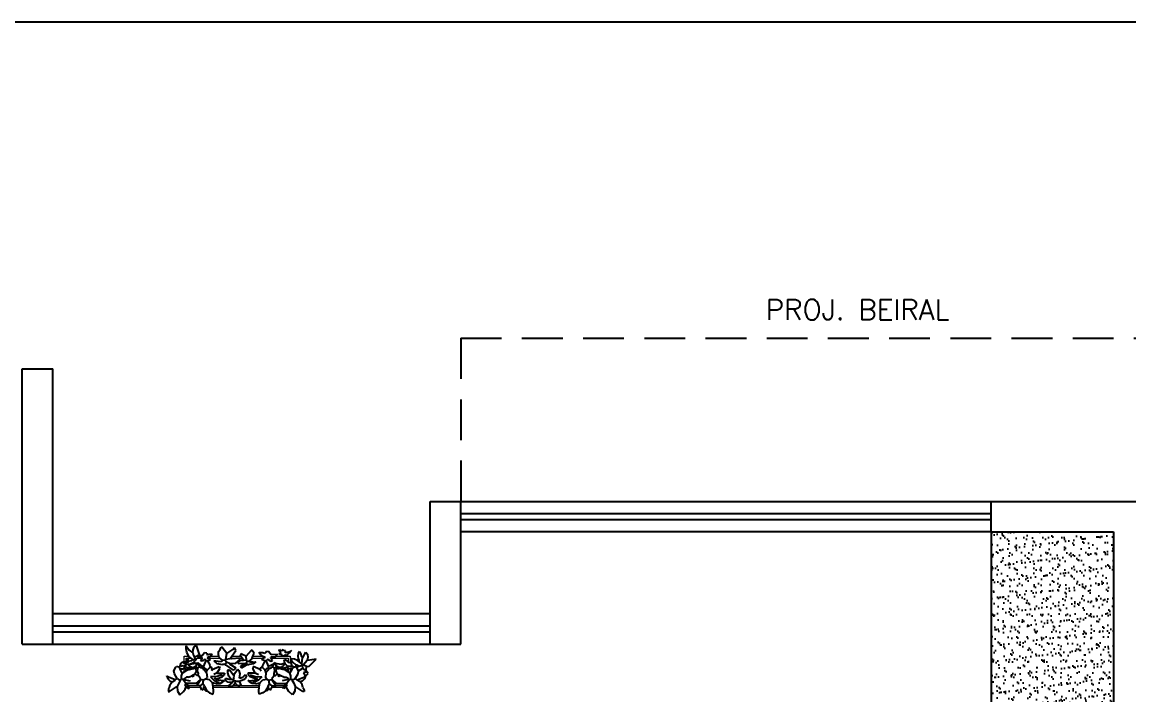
# Model space of a CAD drawing. Header units: inches. Extents: x 580771 to 672494, y 7715997 to 7829530.
# Drawn here: x 662530 to 663072, y 7725685 to 7726014 of the extents above; entities that cross this region are included whole.
import ezdxf

# ---------------------------------------------------------------- set-up
doc = ezdxf.new("R2010")
doc.units = ezdxf.units.IN
doc.header["$MEASUREMENT"] = 0
doc.linetypes.add('DASHED2', pattern=[0.375, 0.25, -0.125])
for name, color, linetype in [('1-ARQ-2', 2, 'Continuous'), ('1-ARQ-A', 1, 'Continuous'), ('Layer1', 1, 'Continuous'), ('NIVEL', 2, 'Continuous'), ('parede', 6, 'Continuous'), ('PAVTO1-ESCADA', 1, 'Continuous'), ('VEGETAZIONE', 94, 'Continuous')]:
    doc.layers.add(name, color=color, linetype=linetype)
doc.layers.add('PROIEZIONI', color=145, linetype='Continuous', lineweight=13)
doc.styles.add('ROMANS', font='romans', dxfattribs={"height": 0.2})

msp = doc.modelspace()

# ---------------------------------------------------------------- hatches: boundary and pattern name
at = {"layer": 'PAVTO1-ESCADA'}
h = msp.add_hatch(dxfattribs=at)
h.set_pattern_fill('AR-SAND', color=256, scale=3, style=0)
h.set_pattern_definition([(37.5, (8687.788, -40571.6606), (-0.1889800743, 5.780471307), [0, -4.56, 0, -5.1, 0, -4.875]), (7.5, (8687.788, -40571.6606), (5.309330116, 8.466438196), [0, -2.46, 0, -4.11, 0, -1.575]), (327.5, (8684.098, -40571.6606), (9.3424255853, 0.0169771606), [0, -1.5, 0, -5.4, 0, -7.05]), (317.5, (8684.098, -40571.6606), (9.018379814, 2.633026695), [0, -0.75, 0, -3.54, 0, -4.05])])
h.paths.add_polyline_path([(663064.982, 7725764.483), (663004.982, 7725764.483), (663004.982, 7725544.483), (663064.982, 7725544.483)])
edge = h.paths.add_edge_path(flags=0)
edge.add_line((663017.291, 7725622.702), (663017.291, 7725666.702))
edge.add_arc((663020.291, 7725666.702), 3, 90, 180, ccw=False)
edge.add_line((663020.291, 7725669.702), (663045.291, 7725669.702))
edge.add_arc((663045.291, 7725666.702), 3, 0, 90, ccw=False)
edge.add_line((663048.291, 7725666.702), (663048.291, 7725645.399))
edge.add_line((663048.291, 7725645.399), (663050.291, 7725645.399))
edge.add_line((663050.291, 7725645.399), (663050.291, 7725667.702))
edge.add_arc((663046.291, 7725667.702), 4, 0, 90)
edge.add_line((663046.291, 7725671.702), (663019.291, 7725671.702))
edge.add_arc((663019.291, 7725667.702), 4, 90, 180)
edge.add_line((663015.291, 7725667.702), (663015.291, 7725621.702))
edge.add_arc((663019.291, 7725621.702), 4, 180, 270)
edge.add_line((663019.291, 7725617.702), (663046.291, 7725617.702))
edge.add_arc((663046.291, 7725621.702), 4, 270, 360)
edge.add_line((663050.291, 7725621.702), (663050.291, 7725638.154))
edge.add_arc((663053.735, 7725638.899), 3.523, 180, 192.20542, ccw=False)
edge.add_arc((663053.735, 7725638.899), 3.523, 167.79458, 180, ccw=False)
edge.add_line((663050.291, 7725639.643), (663050.291, 7725643.399))
edge.add_line((663050.291, 7725643.399), (663048.291, 7725643.399))
edge.add_line((663048.291, 7725643.399), (663048.291, 7725622.702))
edge.add_arc((663045.291, 7725622.702), 3, 270, 360, ccw=False)
edge.add_line((663045.291, 7725619.702), (663020.291, 7725619.702))
edge.add_arc((663020.291, 7725622.702), 3, 180, 270, ccw=False)
edge = h.paths.add_edge_path(flags=16)
edge.add_arc((663050.702, 7725638.899), 1.057, 0, 24.39354, ccw=False)
edge.add_arc((663050.702, 7725638.914), 1.057, 334.85292, 359.17529, ccw=False)
edge.add_arc((663051.125, 7725638.707), 0.586, 286.67627, 335.60646, ccw=False)
edge.add_line((663051.294, 7725638.145), (663051.294, 7725615.753))
edge.add_line((663051.294, 7725615.753), (663013.156, 7725615.753))
edge.add_line((663013.156, 7725615.753), (663013.156, 7725674.74))
edge.add_line((663013.156, 7725674.74), (663051.294, 7725674.74))
edge.add_line((663051.294, 7725674.74), (663051.294, 7725639.652))
edge.add_arc((663051.133, 7725639.088), 0.586, 24.9224, 74.13533, ccw=False)
edge = h.paths.add_edge_path(flags=16)
edge.add_arc((663053.983, 7725638.899), 3.523, 0, 16.32495, ccw=False)
edge.add_arc((663053.983, 7725638.899), 3.523, 343.67505, 360, ccw=False)
edge.add_arc((663054.847, 7725638.646), 2.624, 325.20938, 343.67505, ccw=False)
edge.add_line((663057.002, 7725637.149), (663057.701, 7725637.149))
edge.add_arc((663057.701, 7725638.899), 1.75, 270, 384.61998)
edge.add_arc((663057.701, 7725638.899), 1.75, 24.61998, 90)
edge.add_line((663057.701, 7725640.649), (663057.002, 7725640.649))
edge.add_arc((663054.847, 7725639.151), 2.624, 16.32495, 34.79062, ccw=False)
edge = h.paths.add_edge_path(flags=0)
edge.add_arc((663032.791, 7725644.505), 3, 0, 360)
h.paths.add_polyline_path([(663063.075, 7725760.165), (663062.996, 7725761.783), (663052.196, 7725761.783), (663052.275, 7725760.165)], flags=16)

# ---------------------------------------------------------------- linework, layer by layer
at = {"layer": '1-ARQ-2'}
for p, q in [((662744.982, 7725773.483), (663004.982, 7725773.483)), ((663004.982, 7725770.483), (662744.982, 7725770.483)), ((663004.982, 7725764.483), (663004.982, 7725544.483)), ((662544.982, 7725718.483), (662729.982, 7725718.483)), ((662544.982, 7725715.483), (662729.982, 7725715.483))]:
    msp.add_line(p, q, dxfattribs=at)
at = {"layer": '1-ARQ-A'}
for p, q in [((662744.982, 7725779.483), (663004.982, 7725779.483)), ((663004.982, 7725764.483), (662744.982, 7725764.483)), ((662544.982, 7725724.483), (662729.982, 7725724.483)), ((662544.982, 7725709.483), (662729.982, 7725709.483))]:
    msp.add_line(p, q, dxfattribs=at)
at = {"layer": 'Layer1', "linetype": 'DASHED2', "ltscale": 80}
for q in [(664474.982, 7725859.483), (662744.982, 7725779.483), (662744.982, 7725779.483)]:
    msp.add_line((662744.982, 7725859.483), q, dxfattribs=at)
at = {"layer": 'parede'}
for p, q in [((664912.489, 7726014.483), (660804.377, 7726014.483)), ((662529.982, 7725709.483), (662529.982, 7725844.483)), ((662529.982, 7725844.483), (662544.982, 7725844.483)), ((662544.982, 7725709.483), (662544.982, 7725844.483)), ((662729.982, 7725709.483), (662729.982, 7725779.483)), ((662729.982, 7725779.483), (662744.982, 7725779.483)), ((662744.982, 7725709.483), (662744.982, 7725779.483)), ((663004.982, 7725779.483), (663079.982, 7725779.483)), ((663004.982, 7725764.483), (663004.982, 7725779.483)), ((663004.982, 7725764.483), (663064.982, 7725764.483)), ((663064.982, 7725764.483), (663064.982, 7725444.483)), ((662529.982, 7725709.483), (662544.982, 7725709.483)), ((662729.982, 7725709.483), (662744.982, 7725709.483))]:
    msp.add_line(p, q, dxfattribs=at)
at = {"layer": 'PROIEZIONI'}
for points in [[(662609.476, 7725700.767), (662609.476, 7725703.548), (662611.589, 7725703.548)], [(662610.397, 7725700.767), (662610.397, 7725702.627), (662612.69, 7725702.627)], [(662614.111, 7725703.548), (662615.771, 7725703.548)], [(662614.736, 7725702.627), (662618.315, 7725702.627)], [(662620.836, 7725702.627), (662626.99, 7725702.627)], [(662622.275, 7725703.548), (662626.39, 7725703.548)], [(662632.084, 7725702.627), (662637.846, 7725702.627)], [(662632.742, 7725703.548), (662637.25, 7725703.548)], [(662639.665, 7725703.548), (662639.769, 7725703.548)], [(662642.738, 7725702.627), (662648.264, 7725702.627)], [(662643.085, 7725703.548), (662647.959, 7725703.548)], [(662652.089, 7725702.627), (662660.431, 7725702.627), (662660.431, 7725700.673)], [(662654.476, 7725703.548), (662661.352, 7725703.548), (662661.352, 7725700.4)], [(662609.476, 7725695.884), (662609.476, 7725697.522)], [(662610.397, 7725696.517), (662610.397, 7725696.946)], [(662660.431, 7725697.561), (662660.431, 7725695.832)], [(662661.352, 7725697.281), (662661.352, 7725695.199)], [(662617.355, 7725689.075), (662611.298, 7725689.075)], [(662631.297, 7725689.075), (662623.626, 7725689.075)], [(662635.745, 7725689.075), (662633.396, 7725689.075)], [(662646.205, 7725689.075), (662636.902, 7725689.075)], [(662658.532, 7725689.075), (662652.476, 7725689.075)], [(662610.916, 7725688.154), (662610.239, 7725688.154)], [(662617.498, 7725688.154), (662612.035, 7725688.154)], [(662646.096, 7725688.154), (662623.735, 7725688.154)], [(662657.795, 7725688.154), (662652.332, 7725688.154)], [(662659.592, 7725688.154), (662658.914, 7725688.154)]]:
    msp.add_lwpolyline(points, dxfattribs=at)
at = {"layer": 'VEGETAZIONE'}
for p, q in [((662610.35, 7725707.116), (662610.454, 7725708.638)), ((662610.661, 7725705.485), (662610.35, 7725707.116)), ((662610.454, 7725708.638), (662611.803, 7725706.572)), ((662611.632, 7725703.458), (662610.661, 7725705.485)), ((662611.803, 7725706.572), (662613.672, 7725705.267)), ((662613.672, 7725705.267), (662613.775, 7725706.681)), ((662613.672, 7725705.267), (662613.904, 7725703.853)), ((662613.775, 7725706.681), (662614.294, 7725708.095)), ((662614.294, 7725708.095), (662615.33, 7725708.818)), ((662615.33, 7725708.818), (662616.903, 7725703.873)), ((662619.325, 7725705.214), (662618.191, 7725703.797)), ((662620.458, 7725705.072), (662619.325, 7725705.214)), ((662620.458, 7725705.072), (662620.458, 7725704.647)), ((662620.458, 7725704.647), (662620.883, 7725704.222)), ((662621.661, 7725704.478), (662622.493, 7725704.56)), ((662622.493, 7725704.56), (662623.15, 7725704.506)), ((662623.15, 7725704.506), (662623.291, 7725704.647)), ((662626.185, 7725704.199), (662626.27, 7725705.794)), ((662626.27, 7725705.794), (662627.131, 7725706.815)), ((662627.131, 7725706.815), (662627.499, 7725707.92)), ((662628.051, 7725707.736), (662627.499, 7725707.92)), ((662630.261, 7725704.789), (662628.051, 7725707.736)), ((662629.893, 7725702.027), (662630.261, 7725704.789)), ((662630.261, 7725704.789), (662633.208, 7725706.815)), ((662631.918, 7725702.395), (662634.681, 7725706.262)), ((662633.208, 7725706.815), (662634.128, 7725707.736)), ((662634.681, 7725706.262), (662634.128, 7725707.736)), ((662637.095, 7725703.789), (662637.52, 7725704.922)), ((662638.228, 7725704.214), (662637.52, 7725704.922)), ((662639.739, 7725703.514), (662642.356, 7725706.53)), ((662642.356, 7725706.53), (662642.781, 7725706.672)), ((662643.064, 7725705.822), (662642.781, 7725706.672)), ((662642.874, 7725703.061), (662643.726, 7725705.037)), ((662643.726, 7725705.037), (662643.064, 7725705.822)), ((662646.156, 7725705.143), (662645.987, 7725705.313)), ((662646.944, 7725705.208), (662646.156, 7725705.143)), ((662646.156, 7725705.143), (662646.57, 7725704.554)), ((662646.57, 7725704.554), (662647.35, 7725703.867)), ((662647.943, 7725705.11), (662646.944, 7725705.208)), ((662648.876, 7725704.803), (662647.943, 7725705.11)), ((662649.386, 7725705.313), (662648.876, 7725704.803)), ((662649.386, 7725705.823), (662650.746, 7725705.993)), ((662649.386, 7725705.823), (662649.386, 7725705.313)), ((662650.746, 7725705.993), (662652.106, 7725704.293)), ((662655.747, 7725704.931), (662656.03, 7725704.789)), ((662655.889, 7725706.347), (662656.172, 7725706.772)), ((662656.88, 7725705.214), (662655.889, 7725706.347)), ((662656.03, 7725704.789), (662656.88, 7725705.214)), ((662656.314, 7725704.364), (662656.03, 7725704.789)), ((662656.531, 7725706.31), (662656.172, 7725706.772)), ((662657.111, 7725706.208), (662656.531, 7725706.31)), ((662657.595, 7725706.36), (662657.111, 7725706.208)), ((662657.872, 7725706.772), (662657.595, 7725706.36)), ((662658.155, 7725706.347), (662657.872, 7725706.772)), ((662659.147, 7725706.206), (662658.155, 7725706.347)), ((662659.005, 7725705.214), (662659.147, 7725706.064)), ((662659.677, 7725705.295), (662659.005, 7725705.214)), ((662659.147, 7725706.064), (662659.147, 7725706.206)), ((662660.717, 7725705.448), (662659.677, 7725705.295)), ((662660.139, 7725704.364), (662660.564, 7725704.789)), ((662660.564, 7725704.789), (662661.555, 7725705.639)), ((662661.555, 7725705.781), (662660.717, 7725705.448)), ((662661.555, 7725705.781), (662662.122, 7725706.489)), ((662661.555, 7725705.639), (662661.555, 7725705.781)), ((662665.364, 7725704.89), (662665.122, 7725703.47)), ((662665.947, 7725705.781), (662665.364, 7725704.89)), ((662665.947, 7725705.781), (662666.655, 7725704.931)), ((662666.695, 7725704.332), (662666.655, 7725704.931)), ((662667.505, 7725702.947), (662669.124, 7725705.448)), ((662669.124, 7725705.448), (662669.792, 7725704.459)), ((662607.425, 7725698.698), (662607.992, 7725700.256)), ((662608.912, 7725700.529), (662607.992, 7725700.256)), ((662608.63, 7725700.767), (662611.491, 7725700.767)), ((662609.727, 7725699.83), (662608.634, 7725700.767)), ((662609.691, 7725698.698), (662610.966, 7725699.831)), ((662610.806, 7725699.688), (662609.727, 7725699.83)), ((662611.413, 7725702.627), (662610.397, 7725701.495)), ((662612.241, 7725698.556), (662610.966, 7725699.831)), ((662612.218, 7725699.504), (662611.155, 7725699.643)), ((662611.21, 7725700.767), (662611.582, 7725702.627)), ((662611.491, 7725700.767), (662612.057, 7725701.333)), ((662613.616, 7725701.9), (662611.632, 7725703.458)), ((662612.057, 7725701.333), (662613.191, 7725701.475)), ((662614.369, 7725700.405), (662612.218, 7725699.504)), ((662612.95, 7725699.689), (662612.709, 7725699.709)), ((662615.783, 7725700.114), (662612.95, 7725699.689)), ((662613.191, 7725701.475), (662613.616, 7725701.9)), ((662613.616, 7725701.9), (662614.324, 7725701.9)), ((662613.904, 7725703.853), (662614.867, 7725702.435)), ((662614.891, 7725702.466), (662614.324, 7725701.9)), ((662614.607, 7725701.475), (662614.324, 7725701.9)), ((662614.369, 7725700.405), (662614.607, 7725701.475)), ((662615.517, 7725702.081), (662614.581, 7725701.427)), ((662615.611, 7725702.106), (662614.891, 7725702.466)), ((662615.216, 7725698.698), (662615.783, 7725700.114)), ((662615.641, 7725703.656), (662615.783, 7725703.939)), ((662616.491, 7725702.947), (662615.641, 7725703.656)), ((662618.191, 7725703.797), (662615.783, 7725703.939)), ((662615.783, 7725700.114), (662616.066, 7725700.256)), ((662616.916, 7725698.414), (662616.066, 7725700.256)), ((662616.066, 7725700.256), (662617.211, 7725699.299)), ((662618.191, 7725702.947), (662616.491, 7725702.947)), ((662617.211, 7725699.299), (662618.252, 7725698.835)), ((662617.625, 7725701.248), (662618.333, 7725702.664)), ((662618.304, 7725701.18), (662617.625, 7725701.248)), ((662618.333, 7725702.664), (662618.191, 7725702.947)), ((662618.954, 7725701.452), (662618.304, 7725701.18)), ((662619.466, 7725702.097), (662618.954, 7725701.452)), ((662619.041, 7725698.698), (662620.175, 7725701.389)), ((662620.175, 7725701.389), (662619.466, 7725702.097)), ((662620.883, 7725701.248), (662620.175, 7725701.389)), ((662621.308, 7725703.089), (662620.741, 7725702.664)), ((662620.741, 7725702.664), (662621.4, 7725702.406)), ((662620.883, 7725704.222), (662621.661, 7725704.478)), ((662620.883, 7725701.248), (662622.158, 7725701.814)), ((662620.883, 7725701.248), (662621.426, 7725700.362)), ((662621.582, 7725703.142), (662621.308, 7725703.089)), ((662621.4, 7725702.406), (662621.895, 7725702.134)), ((662621.426, 7725700.362), (662622.051, 7725698.944)), ((662622.155, 7725703.442), (662621.582, 7725703.142)), ((662621.895, 7725702.134), (662622.158, 7725701.814)), ((662622.805, 7725704.015), (662622.155, 7725703.442)), ((662623.15, 7725704.506), (662622.805, 7725704.015)), ((662623.986, 7725701.276), (662625.34, 7725699.947)), ((662626.026, 7725700.922), (662623.986, 7725701.276)), ((662625.34, 7725699.947), (662628.236, 7725699.449)), ((662626.026, 7725700.922), (662627.867, 7725701.106)), ((662626.578, 7725702.948), (662626.185, 7725704.199)), ((662628.236, 7725701.659), (662626.578, 7725702.948)), ((662627.867, 7725701.106), (662628.236, 7725701.659)), ((662629.525, 7725701.474), (662628.236, 7725701.659)), ((662629.525, 7725699.449), (662628.236, 7725699.449)), ((662629.525, 7725701.474), (662629.893, 7725702.027)), ((662630.077, 7725700.554), (662629.525, 7725701.474)), ((662629.525, 7725699.633), (662630.077, 7725700.554)), ((662629.525, 7725699.449), (662629.525, 7725699.633)), ((662629.709, 7725699.264), (662629.525, 7725699.449)), ((662629.525, 7725699.264), (662629.525, 7725699.449)), ((662629.525, 7725699.264), (662629.709, 7725699.264)), ((662629.709, 7725699.264), (662629.893, 7725699.264)), ((662629.893, 7725702.027), (662631.918, 7725702.395)), ((662633.576, 7725696.686), (662629.893, 7725699.264)), ((662631.551, 7725700.001), (662630.077, 7725700.554)), ((662631.551, 7725700.001), (662634.681, 7725700.185)), ((662631.918, 7725699.449), (662631.551, 7725700.001)), ((662632.839, 7725702.211), (662631.918, 7725702.395)), ((662634.865, 7725697.607), (662631.918, 7725699.449)), ((662636.523, 7725702.579), (662632.839, 7725702.211)), ((662634.681, 7725700.185), (662636.891, 7725701.843)), ((662636.026, 7725700.993), (662635.792, 7725700.317)), ((662635.792, 7725700.317), (662636.339, 7725699.973)), ((662637.756, 7725701.531), (662636.026, 7725700.993)), ((662638.747, 7725699.831), (662636.339, 7725699.973)), ((662636.891, 7725701.843), (662636.523, 7725702.579)), ((662638.464, 7725701.672), (662637.095, 7725703.789)), ((662637.109, 7725698.666), (662638.464, 7725699.406)), ((662637.528, 7725697.827), (662640.022, 7725699.264)), ((662637.756, 7725701.531), (662638.464, 7725701.672)), ((662639.739, 7725703.514), (662638.228, 7725704.214)), ((662640.022, 7725701.389), (662638.464, 7725701.672)), ((662638.464, 7725699.406), (662638.747, 7725699.831)), ((662638.747, 7725699.831), (662639.881, 7725700.256)), ((662640.022, 7725701.389), (662639.739, 7725703.514)), ((662639.881, 7725700.256), (662640.306, 7725700.964)), ((662640.306, 7725699.548), (662639.881, 7725700.256)), ((662640.306, 7725700.964), (662640.022, 7725701.389)), ((662640.164, 7725699.264), (662640.022, 7725699.264)), ((662640.164, 7725699.264), (662640.306, 7725699.406)), ((662640.306, 7725699.264), (662640.164, 7725699.264)), ((662640.306, 7725700.964), (662641.297, 7725701.106)), ((662640.306, 7725699.406), (662640.306, 7725699.548)), ((662640.306, 7725699.406), (662641.297, 7725699.406)), ((662640.306, 7725699.264), (662640.306, 7725699.406)), ((662641.297, 7725701.106), (662642.572, 7725702.097)), ((662641.581, 7725700.681), (662641.297, 7725701.106)), ((662643.525, 7725699.789), (662641.297, 7725699.406)), ((662642.997, 7725700.539), (662641.581, 7725700.681)), ((662642.572, 7725702.097), (662642.874, 7725703.061)), ((662642.997, 7725700.539), (662644.566, 7725700.812)), ((662644.566, 7725700.812), (662643.525, 7725699.789)), ((662647.662, 7725702.297), (662647.346, 7725701.913)), ((662648.876, 7725701.233), (662647.346, 7725701.913)), ((662647.35, 7725703.867), (662648.037, 7725703.507)), ((662648.256, 7725702.624), (662647.662, 7725702.297)), ((662648.404, 7725700.362), (662647.779, 7725698.944)), ((662648.037, 7725703.507), (662648.366, 7725703.443)), ((662649.047, 7725702.933), (662648.256, 7725702.624)), ((662648.366, 7725703.443), (662649.047, 7725702.933)), ((662648.947, 7725701.248), (662648.404, 7725700.362)), ((662648.947, 7725701.248), (662649.656, 7725701.389)), ((662650.789, 7725698.698), (662649.656, 7725701.389)), ((662649.726, 7725701.403), (662650.577, 7725702.253)), ((662650.577, 7725702.253), (662651.191, 7725701.479)), ((662651.191, 7725701.479), (662651.972, 7725701.152)), ((662652.619, 7725699.299), (662651.579, 7725698.835)), ((662651.936, 7725702.933), (662652.106, 7725703.273)), ((662652.786, 7725701.233), (662651.936, 7725702.933)), ((662651.972, 7725701.152), (662652.786, 7725701.233)), ((662652.106, 7725704.293), (662654.996, 7725704.463)), ((662652.106, 7725703.273), (662654.146, 7725703.273)), ((662653.764, 7725700.256), (662652.619, 7725699.299)), ((662652.914, 7725698.414), (662653.764, 7725700.256)), ((662654.047, 7725700.114), (662653.764, 7725700.256)), ((662654.047, 7725700.114), (662656.88, 7725699.689)), ((662654.614, 7725698.698), (662654.047, 7725700.114)), ((662654.146, 7725703.273), (662655.166, 7725704.123)), ((662655.166, 7725704.123), (662654.996, 7725704.463)), ((662657.447, 7725704.222), (662656.314, 7725704.364)), ((662656.88, 7725699.689), (662657.523, 7725699.743)), ((662657.447, 7725703.514), (662657.447, 7725704.222)), ((662658.155, 7725703.514), (662657.447, 7725703.514)), ((662657.523, 7725699.743), (662658.733, 7725700.225)), ((662657.589, 7725698.556), (662658.864, 7725699.831)), ((662658.467, 7725703.8), (662658.155, 7725703.514)), ((662658.439, 7725701.672), (662658.722, 7725701.956)), ((662658.722, 7725700.256), (662658.439, 7725701.672)), ((662659.023, 7725703.977), (662658.467, 7725703.8)), ((662658.722, 7725701.956), (662659.147, 7725701.814)), ((662658.864, 7725699.831), (662658.722, 7725700.256)), ((662660.139, 7725698.698), (662658.864, 7725699.831)), ((662659.714, 7725703.797), (662659.023, 7725703.977)), ((662659.147, 7725701.814), (662659.822, 7725701.062)), ((662659.997, 7725704.081), (662659.714, 7725703.797)), ((662659.822, 7725701.062), (662660.403, 7725700.681)), ((662659.997, 7725704.081), (662660.139, 7725704.222)), ((662660.139, 7725704.222), (662660.139, 7725704.364)), ((662660.403, 7725700.681), (662661.839, 7725700.256)), ((662661.98, 7725702.239), (662661.839, 7725702.522)), ((662661.839, 7725701.814), (662661.98, 7725702.239)), ((662662.122, 7725701.248), (662661.839, 7725701.814)), ((662661.839, 7725700.256), (662662.405, 7725700.539)), ((662662.405, 7725698.698), (662661.839, 7725700.256)), ((662663.525, 7725702.025), (662661.98, 7725702.239)), ((662662.122, 7725702.239), (662661.98, 7725702.239)), ((662662.405, 7725700.539), (662662.122, 7725701.248)), ((662662.689, 7725700.539), (662662.405, 7725700.539)), ((662664.389, 7725699.123), (662662.689, 7725700.539)), ((662665.001, 7725701.442), (662663.525, 7725702.025)), ((662664.105, 7725698.556), (662664.389, 7725699.123)), ((662664.672, 7725699.123), (662664.389, 7725699.123)), ((662665.664, 7725698.698), (662664.672, 7725699.123)), ((662665.664, 7725700.964), (662665.001, 7725701.442)), ((662665.122, 7725703.47), (662665.291, 7725702.355)), ((662665.291, 7725702.355), (662665.664, 7725701.672)), ((662665.664, 7725701.672), (662665.664, 7725701.106)), ((662665.664, 7725700.964), (662665.664, 7725701.106)), ((662667.08, 7725699.831), (662665.664, 7725700.964)), ((662665.664, 7725698.698), (662667.364, 7725699.123)), ((662666.937, 7725703.419), (662666.695, 7725704.332)), ((662667.364, 7725702.664), (662666.937, 7725703.419)), ((662667.08, 7725699.831), (662667.364, 7725702.664)), ((662667.505, 7725699.264), (662667.08, 7725699.831)), ((662667.364, 7725702.664), (662667.505, 7725702.947)), ((662667.364, 7725699.123), (662667.505, 7725699.264)), ((662667.647, 7725697.848), (662667.364, 7725699.123)), ((662667.789, 7725699.264), (662667.505, 7725699.264)), ((662667.789, 7725699.264), (662669.772, 7725701.531)), ((662669.347, 7725698.556), (662667.789, 7725699.264)), ((662670.083, 7725702.887), (662669.772, 7725701.531)), ((662669.914, 7725701.389), (662669.772, 7725701.531)), ((662669.792, 7725704.459), (662670.083, 7725702.887)), ((662674.042, 7725702.118), (662669.914, 7725701.389)), ((662670.622, 7725698.698), (662674.042, 7725702.118)), ((662600.909, 7725693.881), (662601.39, 7725692.361)), ((662600.909, 7725693.739), (662600.909, 7725693.881)), ((662604.309, 7725696.431), (662605.3, 7725698.131)), ((662604.592, 7725694.873), (662604.309, 7725696.431)), ((662606.008, 7725692.606), (662604.592, 7725694.873)), ((662605.3, 7725698.131), (662605.725, 7725698.556)), ((662606.717, 7725698.131), (662605.725, 7725698.556)), ((662606.717, 7725698.131), (662607.425, 7725698.698)), ((662607.425, 7725697.281), (662606.717, 7725698.131)), ((662607.85, 7725698.414), (662607.425, 7725698.698)), ((662607.708, 7725696.573), (662607.425, 7725697.281)), ((662607.425, 7725697.281), (662608.7, 7725697.281)), ((662607.992, 7725696.148), (662607.708, 7725696.573)), ((662608.983, 7725698.839), (662607.85, 7725698.414)), ((662608.417, 7725695.156), (662607.992, 7725696.148)), ((662608.133, 7725693.881), (662608.417, 7725694.873)), ((662608.133, 7725692.464), (662608.133, 7725693.881)), ((662608.417, 7725695.156), (662610.683, 7725696.714)), ((662608.417, 7725694.873), (662608.417, 7725695.156)), ((662608.7, 7725697.281), (662609.408, 7725697.564)), ((662609.691, 7725698.556), (662608.983, 7725698.839)), ((662609.408, 7725697.564), (662609.55, 7725698.273)), ((662610.541, 7725696.856), (662609.408, 7725697.564)), ((662609.55, 7725698.273), (662609.691, 7725698.556)), ((662609.691, 7725698.556), (662609.691, 7725698.698)), ((662610.825, 7725697.848), (662609.691, 7725698.556)), ((662610.541, 7725696.856), (662610.683, 7725697.564)), ((662610.683, 7725696.714), (662610.541, 7725696.856)), ((662610.683, 7725697.564), (662610.825, 7725697.848)), ((662610.683, 7725696.714), (662611.533, 7725696.998)), ((662610.966, 7725697.989), (662610.825, 7725697.848)), ((662611.816, 7725697.423), (662610.966, 7725697.989)), ((662611.533, 7725696.998), (662611.816, 7725697.423)), ((662611.533, 7725696.998), (662612.1, 7725696.998)), ((662611.533, 7725693.314), (662613.091, 7725693.881)), ((662611.816, 7725697.564), (662612.241, 7725698.556)), ((662611.816, 7725697.423), (662611.816, 7725697.564)), ((662612.1, 7725696.998), (662611.816, 7725697.423)), ((662612.1, 7725696.998), (662612.666, 7725697.139)), ((662613.233, 7725697.989), (662612.241, 7725698.556)), ((662612.666, 7725697.139), (662613.233, 7725697.989)), ((662612.666, 7725697.139), (662614.083, 7725697.564)), ((662613.091, 7725693.881), (662613.941, 7725694.448)), ((662613.091, 7725693.881), (662613.8, 7725693.598)), ((662613.233, 7725697.989), (662613.941, 7725697.989)), ((662613.8, 7725693.598), (662614.366, 7725693.881)), ((662613.941, 7725697.989), (662614.791, 7725698.556)), ((662614.083, 7725697.564), (662613.941, 7725697.989)), ((662613.941, 7725694.448), (662614.225, 7725694.448)), ((662614.933, 7725697.423), (662614.083, 7725697.564)), ((662614.225, 7725694.448), (662614.791, 7725694.873)), ((662614.366, 7725693.881), (662614.225, 7725694.448)), ((662614.791, 7725698.556), (662615.216, 7725698.698)), ((662614.791, 7725694.873), (662615.075, 7725695.581)), ((662615.641, 7725694.023), (662614.791, 7725694.873)), ((662614.933, 7725697.423), (662615.5, 7725698.273)), ((662615.358, 7725696.998), (662614.933, 7725697.423)), ((662615.075, 7725695.581), (662615.5, 7725696.148)), ((662615.5, 7725698.273), (662615.216, 7725698.698)), ((662615.5, 7725696.148), (662615.358, 7725696.998)), ((662616.066, 7725697.706), (662615.5, 7725698.273)), ((662615.5, 7725696.148), (662615.925, 7725696.148)), ((662616.35, 7725694.023), (662615.641, 7725694.023)), ((662615.925, 7725696.148), (662616.066, 7725697.706)), ((662616.352, 7725695.087), (662615.925, 7725696.148)), ((662616.066, 7725697.706), (662616.916, 7725698.273)), ((662616.35, 7725694.023), (662616.352, 7725695.087)), ((662617.058, 7725693.173), (662616.35, 7725694.023)), ((662617.766, 7725697.848), (662616.916, 7725698.414)), ((662616.916, 7725698.273), (662616.916, 7725698.414)), ((662618.758, 7725697.564), (662617.766, 7725697.848)), ((662618.252, 7725698.835), (662619.041, 7725698.698)), ((662618.758, 7725697.564), (662619.041, 7725697.706)), ((662619.041, 7725696.856), (662618.758, 7725697.564)), ((662619.041, 7725697.706), (662619.041, 7725698.698)), ((662619.608, 7725697.706), (662619.041, 7725697.706)), ((662619.325, 7725696.714), (662619.041, 7725696.856)), ((662619.041, 7725696.714), (662619.041, 7725696.856)), ((662619.891, 7725696.006), (662619.325, 7725696.714)), ((662620.033, 7725697.423), (662619.608, 7725697.706)), ((662619.891, 7725695.864), (662619.891, 7725696.006)), ((662620.316, 7725695.439), (662619.891, 7725695.864)), ((662620.741, 7725696.714), (662620.033, 7725697.423)), ((662620.316, 7725695.864), (662620.741, 7725696.714)), ((662620.316, 7725695.439), (662620.316, 7725695.864)), ((662620.316, 7725695.439), (662620.6, 7725693.173)), ((662620.741, 7725696.714), (662622.158, 7725698.131)), ((662622.051, 7725698.944), (662622.158, 7725698.131)), ((662622.725, 7725698.131), (662622.158, 7725698.131)), ((662623.15, 7725696.998), (662622.725, 7725698.131)), ((662623.15, 7725696.998), (662622.725, 7725696.431)), ((662623.15, 7725696.998), (662626.55, 7725698.414)), ((662625.558, 7725695.439), (662624, 7725694.589)), ((662625.558, 7725695.439), (662626.833, 7725697.564)), ((662625.558, 7725695.439), (662625.7, 7725695.298)), ((662627.99, 7725694.326), (662625.569, 7725693.602)), ((662625.7, 7725695.298), (662627.966, 7725695.298)), ((662626.55, 7725698.414), (662626.833, 7725697.564)), ((662627.966, 7725695.298), (662629.241, 7725695.156)), ((662628.108, 7725693.456), (662628.958, 7725694.164)), ((662629.241, 7725695.156), (662628.958, 7725694.164)), ((662630.863, 7725695.416), (662630.88, 7725696.65)), ((662631.254, 7725693.781), (662630.863, 7725695.416)), ((662630.88, 7725696.65), (662631.164, 7725696.934)), ((662631.73, 7725696.509), (662631.164, 7725696.934)), ((662632.438, 7725692.117), (662631.254, 7725693.781)), ((662631.655, 7725696.234), (662631.471, 7725696.418)), ((662633.855, 7725693.675), (662631.73, 7725696.509)), ((662633.576, 7725696.686), (662634.865, 7725697.607)), ((662633.714, 7725693.392), (662633.855, 7725693.675)), ((662633.855, 7725693.675), (662634.116, 7725695.007)), ((662634.116, 7725695.007), (662635.697, 7725697.217)), ((662635.697, 7725697.217), (662636.263, 7725696.509)), ((662636.263, 7725696.509), (662636.718, 7725694.871)), ((662636.718, 7725694.871), (662636.405, 7725692.967)), ((662637.528, 7725697.827), (662637.109, 7725698.666)), ((662638.214, 7725693.304), (662639.522, 7725694.525)), ((662639.947, 7725693.959), (662639.385, 7725692.622)), ((662639.522, 7725694.525), (662639.947, 7725693.959)), ((662641.864, 7725695.298), (662640.589, 7725695.156)), ((662640.589, 7725695.156), (662640.872, 7725694.164)), ((662641.722, 7725693.456), (662640.872, 7725694.164)), ((662641.84, 7725694.326), (662644.261, 7725693.602)), ((662644.131, 7725695.298), (662641.864, 7725695.298)), ((662643.281, 7725698.414), (662642.997, 7725697.564)), ((662644.272, 7725695.439), (662642.997, 7725697.564)), ((662646.681, 7725696.998), (662643.281, 7725698.414)), ((662644.272, 7725695.439), (662644.131, 7725695.298)), ((662644.272, 7725695.439), (662645.831, 7725694.589)), ((662646.681, 7725696.998), (662647.106, 7725698.131)), ((662646.681, 7725696.998), (662647.106, 7725696.431)), ((662647.106, 7725698.131), (662647.672, 7725698.131)), ((662647.779, 7725698.944), (662647.672, 7725698.131)), ((662649.089, 7725696.714), (662647.672, 7725698.131)), ((662649.089, 7725696.714), (662649.797, 7725697.423)), ((662649.514, 7725695.864), (662649.089, 7725696.714)), ((662649.514, 7725695.439), (662649.231, 7725693.173)), ((662649.514, 7725695.439), (662649.939, 7725695.864)), ((662649.514, 7725695.439), (662649.514, 7725695.864)), ((662649.797, 7725697.423), (662650.222, 7725697.706)), ((662649.939, 7725696.006), (662650.506, 7725696.714)), ((662649.939, 7725695.864), (662649.939, 7725696.006)), ((662650.222, 7725697.706), (662650.789, 7725697.706)), ((662650.506, 7725696.714), (662650.789, 7725696.856)), ((662651.579, 7725698.835), (662650.789, 7725698.698)), ((662650.789, 7725697.706), (662650.789, 7725698.698)), ((662651.072, 7725697.564), (662650.789, 7725697.706)), ((662650.789, 7725696.856), (662651.072, 7725697.564)), ((662650.789, 7725696.714), (662650.789, 7725696.856)), ((662651.072, 7725697.564), (662652.064, 7725697.848)), ((662652.064, 7725697.848), (662652.914, 7725698.414)), ((662652.772, 7725693.173), (662653.48, 7725694.023)), ((662652.914, 7725698.273), (662652.914, 7725698.414)), ((662653.764, 7725697.706), (662652.914, 7725698.273)), ((662653.478, 7725695.087), (662653.905, 7725696.148)), ((662653.48, 7725694.023), (662653.478, 7725695.087)), ((662653.48, 7725694.023), (662654.189, 7725694.023)), ((662653.764, 7725697.706), (662654.33, 7725698.273)), ((662653.905, 7725696.148), (662653.764, 7725697.706)), ((662654.33, 7725696.148), (662653.905, 7725696.148)), ((662654.189, 7725694.023), (662655.039, 7725694.873)), ((662654.33, 7725698.273), (662654.614, 7725698.698)), ((662654.897, 7725697.423), (662654.33, 7725698.273)), ((662654.33, 7725696.148), (662654.472, 7725696.998)), ((662654.755, 7725695.581), (662654.33, 7725696.148)), ((662654.472, 7725696.998), (662654.897, 7725697.423)), ((662655.039, 7725698.556), (662654.614, 7725698.698)), ((662655.039, 7725694.873), (662654.755, 7725695.581)), ((662654.897, 7725697.423), (662655.747, 7725697.564)), ((662655.889, 7725697.989), (662655.039, 7725698.556)), ((662655.605, 7725694.448), (662655.039, 7725694.873)), ((662655.464, 7725693.881), (662655.605, 7725694.448)), ((662656.03, 7725693.598), (662655.464, 7725693.881)), ((662655.889, 7725694.448), (662655.605, 7725694.448)), ((662655.747, 7725697.564), (662655.889, 7725697.989)), ((662657.164, 7725697.139), (662655.747, 7725697.564)), ((662656.597, 7725697.989), (662655.889, 7725697.989)), ((662656.739, 7725693.881), (662655.889, 7725694.448)), ((662656.739, 7725693.881), (662656.03, 7725693.598)), ((662656.597, 7725697.989), (662657.589, 7725698.556)), ((662657.164, 7725697.139), (662656.597, 7725697.989)), ((662658.297, 7725693.314), (662656.739, 7725693.881)), ((662657.73, 7725696.998), (662657.164, 7725697.139)), ((662658.014, 7725697.564), (662657.589, 7725698.556)), ((662657.73, 7725696.998), (662658.014, 7725697.423)), ((662658.297, 7725696.998), (662657.73, 7725696.998)), ((662658.014, 7725697.423), (662658.864, 7725697.989)), ((662658.014, 7725697.423), (662658.014, 7725697.564)), ((662658.297, 7725696.998), (662658.014, 7725697.423)), ((662659.147, 7725696.714), (662658.297, 7725696.998)), ((662658.864, 7725697.989), (662659.005, 7725697.848)), ((662659.005, 7725697.848), (662660.139, 7725698.556)), ((662659.147, 7725697.564), (662659.005, 7725697.848)), ((662659.289, 7725696.856), (662659.147, 7725697.564)), ((662659.147, 7725696.714), (662659.289, 7725696.856)), ((662661.414, 7725695.156), (662659.147, 7725696.714)), ((662659.289, 7725696.856), (662660.422, 7725697.564)), ((662660.139, 7725698.556), (662660.847, 7725698.839)), ((662660.139, 7725698.556), (662660.139, 7725698.698)), ((662660.28, 7725698.273), (662660.139, 7725698.556)), ((662660.422, 7725697.564), (662660.28, 7725698.273)), ((662661.13, 7725697.281), (662660.422, 7725697.564)), ((662660.847, 7725698.839), (662661.98, 7725698.414)), ((662662.405, 7725697.281), (662661.13, 7725697.281)), ((662661.414, 7725695.156), (662661.839, 7725696.148)), ((662661.414, 7725694.873), (662661.414, 7725695.156)), ((662661.697, 7725693.881), (662661.414, 7725694.873)), ((662661.697, 7725692.464), (662661.697, 7725693.881)), ((662661.839, 7725696.148), (662662.122, 7725696.573)), ((662661.98, 7725698.414), (662662.405, 7725698.698)), ((662662.122, 7725696.573), (662662.405, 7725697.281)), ((662663.114, 7725698.131), (662662.405, 7725698.698)), ((662662.405, 7725697.281), (662663.114, 7725698.131)), ((662663.114, 7725698.131), (662664.105, 7725698.556)), ((662663.822, 7725692.606), (662665.239, 7725694.873)), ((662664.53, 7725698.131), (662664.105, 7725698.556)), ((662664.53, 7725698.131), (662665.664, 7725698.698)), ((662665.522, 7725696.431), (662664.53, 7725698.131)), ((662665.239, 7725694.873), (662665.522, 7725696.431)), ((662665.522, 7725696.431), (662667.08, 7725697.281)), ((662667.08, 7725697.281), (662667.647, 7725697.848)), ((662667.647, 7725697.848), (662668.115, 7725697.2)), ((662668.072, 7725695.439), (662668.355, 7725695.864)), ((662668.922, 7725693.881), (662668.072, 7725695.439)), ((662668.115, 7725697.2), (662668.7, 7725696.791)), ((662668.355, 7725695.864), (662669.489, 7725695.864)), ((662668.922, 7725693.881), (662668.44, 7725692.361)), ((662668.7, 7725696.791), (662669.205, 7725696.714)), ((662668.922, 7725693.739), (662670.197, 7725695.014)), ((662668.922, 7725693.739), (662668.922, 7725693.881)), ((662669.205, 7725696.714), (662669.347, 7725698.556)), ((662669.489, 7725695.864), (662669.205, 7725696.714)), ((662669.347, 7725698.556), (662670.622, 7725698.698)), ((662670.197, 7725695.014), (662669.489, 7725695.864)), ((662601.759, 7725693.314), (662601.05, 7725693.598)), ((662601.39, 7725692.361), (662602.626, 7725691.27)), ((662605.017, 7725691.898), (662601.759, 7725693.314)), ((662602.184, 7725688.214), (662602.609, 7725689.631)), ((662602.184, 7725686.231), (662605.725, 7725688.498)), ((662602.609, 7725689.631), (662603.6, 7725690.906)), ((662602.626, 7725691.27), (662603.6, 7725690.906)), ((662603.6, 7725690.906), (662605.017, 7725691.756)), ((662605.017, 7725691.898), (662606.008, 7725692.606)), ((662605.017, 7725691.756), (662605.017, 7725691.898)), ((662605.725, 7725688.498), (662606.008, 7725688.639)), ((662606.008, 7725692.606), (662606.594, 7725692.088)), ((662606.724, 7725690.316), (662606.008, 7725688.639)), ((662606.008, 7725688.639), (662606.204, 7725686.364)), ((662606.594, 7725692.088), (662607.567, 7725691.898)), ((662607.567, 7725691.898), (662606.724, 7725690.316)), ((662607.567, 7725691.898), (662608.133, 7725692.464)), ((662608.417, 7725692.181), (662608.133, 7725692.464)), ((662609.125, 7725692.181), (662608.417, 7725692.181)), ((662609.522, 7725692.633), (662609.125, 7725692.181)), ((662609.266, 7725692.039), (662609.125, 7725692.181)), ((662609.125, 7725691.756), (662609.266, 7725692.039)), ((662610.258, 7725690.198), (662609.125, 7725691.756)), ((662609.266, 7725692.039), (662612.383, 7725691.473)), ((662610.497, 7725693.179), (662609.522, 7725692.633)), ((662609.847, 7725687.318), (662610.4, 7725688.498)), ((662609.975, 7725689.631), (662610.258, 7725690.198)), ((662610.4, 7725688.498), (662609.975, 7725689.631)), ((662610.258, 7725690.198), (662610.4, 7725690.198)), ((662612.1, 7725688.073), (662610.4, 7725690.198)), ((662610.4, 7725690.198), (662610.541, 7725690.198)), ((662610.4, 7725688.498), (662611.675, 7725687.648)), ((662611.533, 7725693.314), (662610.497, 7725693.179)), ((662615.131, 7725690.198), (662610.541, 7725690.198)), ((662617.341, 7725692.039), (662615.131, 7725690.198)), ((662615.641, 7725689.206), (662617.582, 7725692.116)), ((662617.341, 7725689.064), (662615.641, 7725689.206)), ((662617.2, 7725693.031), (662617.058, 7725693.173)), ((662617.341, 7725692.181), (662617.2, 7725693.031)), ((662617.341, 7725692.181), (662617.341, 7725692.039)), ((662617.341, 7725689.064), (662618.616, 7725690.056)), ((662617.341, 7725688.498), (662617.341, 7725689.064)), ((662618.05, 7725686.939), (662617.341, 7725688.498)), ((662618.9, 7725691.756), (662617.582, 7725692.116)), ((662618.616, 7725690.056), (662618.9, 7725691.756)), ((662619.325, 7725688.781), (662618.616, 7725690.056)), ((662619.891, 7725692.323), (662618.9, 7725691.756)), ((662618.9, 7725687.506), (662619.041, 7725688.498)), ((662619.041, 7725688.498), (662619.325, 7725688.781)), ((662619.325, 7725688.781), (662620.581, 7725686.5)), ((662619.891, 7725692.323), (662620.6, 7725693.173)), ((662621.875, 7725691.898), (662619.891, 7725692.323)), ((662623.291, 7725690.481), (662621.875, 7725691.898)), ((662625.569, 7725693.602), (662622.284, 7725693.421)), ((662622.284, 7725693.421), (662623.984, 7725691.73)), ((662623.703, 7725688.749), (662623.291, 7725690.481)), ((662625.275, 7725689.914), (662623.291, 7725690.481)), ((662623.291, 7725690.481), (662623.291, 7725690.339)), ((662623.833, 7725686.295), (662623.703, 7725688.749)), ((662623.984, 7725691.73), (662625.886, 7725690.854)), ((662625.133, 7725692.323), (662624.283, 7725692.748)), ((662625.133, 7725692.323), (662626.266, 7725692.748)), ((662625.416, 7725691.898), (662625.133, 7725692.323)), ((662625.275, 7725689.914), (662627.021, 7725690.18)), ((662625.841, 7725691.756), (662625.416, 7725691.898)), ((662628.816, 7725691.473), (662625.841, 7725691.756)), ((662625.886, 7725690.854), (662626.78, 7725690.945)), ((662626.266, 7725692.748), (662628.108, 7725693.456)), ((662627.021, 7725690.18), (662628.387, 7725690.998)), ((662628.387, 7725690.998), (662628.816, 7725691.473)), ((662628.816, 7725691.473), (662629.241, 7725691.614)), ((662631.384, 7725692.077), (662629.605, 7725692.542)), ((662629.605, 7725691.834), (662629.605, 7725692.542)), ((662630.88, 7725690.842), (662629.605, 7725691.834)), ((662633.005, 7725690.7), (662630.88, 7725690.842)), ((662631.022, 7725688.859), (662633.005, 7725690.417)), ((662632.034, 7725688.601), (662631.022, 7725688.859)), ((662632.438, 7725692.117), (662631.384, 7725692.077)), ((662633.205, 7725688.874), (662632.034, 7725688.601)), ((662633.43, 7725691.975), (662632.439, 7725692.117)), ((662633.005, 7725690.7), (662633.572, 7725691.55)), ((662633.005, 7725690.417), (662633.005, 7725690.7)), ((662633.997, 7725689.709), (662633.205, 7725688.874)), ((662633.43, 7725691.975), (662633.855, 7725692.967)), ((662633.572, 7725691.55), (662633.43, 7725691.975)), ((662634.563, 7725691.267), (662633.572, 7725691.55)), ((662633.855, 7725692.967), (662633.714, 7725693.392)), ((662634.422, 7725690.275), (662633.997, 7725689.709)), ((662634.422, 7725690.275), (662634.563, 7725691.267)), ((662635.13, 7725689.709), (662634.422, 7725690.275)), ((662634.563, 7725691.267), (662636.83, 7725691.267)), ((662635.807, 7725689.01), (662635.13, 7725689.709)), ((662636.588, 7725688.942), (662635.807, 7725689.01)), ((662636.688, 7725692.684), (662636.405, 7725692.967)), ((662637.397, 7725689.284), (662636.588, 7725688.942)), ((662636.688, 7725692.684), (662638.214, 7725693.304)), ((662636.688, 7725690.984), (662636.83, 7725691.267)), ((662637.397, 7725689.284), (662636.688, 7725690.984)), ((662638.475, 7725691.872), (662636.83, 7725691.267)), ((662639.385, 7725692.622), (662638.475, 7725691.872)), ((662641.014, 7725691.473), (662640.589, 7725691.614)), ((662641.014, 7725691.473), (662643.989, 7725691.756)), ((662641.443, 7725690.998), (662641.014, 7725691.473)), ((662642.809, 7725690.18), (662641.443, 7725690.998)), ((662643.564, 7725692.748), (662641.722, 7725693.456)), ((662644.556, 7725689.914), (662642.809, 7725690.18)), ((662643.944, 7725690.854), (662643.051, 7725690.945)), ((662644.697, 7725692.323), (662643.564, 7725692.748)), ((662645.846, 7725691.73), (662643.944, 7725690.854)), ((662643.989, 7725691.756), (662644.414, 7725691.898)), ((662644.261, 7725693.602), (662647.546, 7725693.421)), ((662644.414, 7725691.898), (662644.697, 7725692.323)), ((662644.556, 7725689.914), (662646.539, 7725690.481)), ((662644.697, 7725692.323), (662645.547, 7725692.748)), ((662647.546, 7725693.421), (662645.846, 7725691.73)), ((662645.997, 7725686.295), (662646.127, 7725688.749)), ((662646.127, 7725688.749), (662646.539, 7725690.481)), ((662646.539, 7725690.481), (662647.956, 7725691.898)), ((662646.539, 7725690.481), (662646.539, 7725690.339)), ((662647.956, 7725691.898), (662649.939, 7725692.323)), ((662649.939, 7725692.323), (662649.231, 7725693.173)), ((662650.506, 7725688.781), (662649.25, 7725686.5)), ((662649.939, 7725692.323), (662650.93, 7725691.756)), ((662650.506, 7725688.781), (662651.214, 7725690.056)), ((662650.789, 7725688.498), (662650.506, 7725688.781)), ((662650.93, 7725687.506), (662650.789, 7725688.498)), ((662650.93, 7725691.756), (662652.248, 7725692.116)), ((662651.214, 7725690.056), (662650.93, 7725691.756)), ((662652.489, 7725689.064), (662651.214, 7725690.056)), ((662651.78, 7725686.939), (662652.489, 7725688.498)), ((662654.189, 7725689.206), (662652.248, 7725692.116)), ((662652.489, 7725692.181), (662652.63, 7725693.031)), ((662652.489, 7725692.181), (662652.489, 7725692.039)), ((662652.489, 7725692.039), (662654.699, 7725690.198)), ((662652.489, 7725689.064), (662654.189, 7725689.206)), ((662652.489, 7725688.498), (662652.489, 7725689.064)), ((662652.63, 7725693.031), (662652.772, 7725693.173)), ((662654.189, 7725689.206), (662654.614, 7725689.064)), ((662654.699, 7725690.198), (662659.289, 7725690.198)), ((662660.564, 7725692.039), (662657.447, 7725691.473)), ((662657.73, 7725688.073), (662659.43, 7725690.198)), ((662659.43, 7725688.498), (662658.155, 7725687.648)), ((662658.297, 7725693.314), (662659.333, 7725693.179)), ((662659.43, 7725690.198), (662659.289, 7725690.198)), ((662659.333, 7725693.179), (662660.309, 7725692.633)), ((662659.572, 7725690.198), (662659.43, 7725690.198)), ((662659.43, 7725688.498), (662659.855, 7725689.631)), ((662659.983, 7725687.318), (662659.43, 7725688.498)), ((662659.572, 7725690.198), (662660.705, 7725691.756)), ((662659.855, 7725689.631), (662659.572, 7725690.198)), ((662660.309, 7725692.633), (662660.705, 7725692.181)), ((662660.564, 7725692.039), (662660.705, 7725692.181)), ((662660.705, 7725691.756), (662660.564, 7725692.039)), ((662660.705, 7725692.181), (662661.414, 7725692.181)), ((662661.414, 7725692.181), (662661.697, 7725692.464)), ((662662.264, 7725691.898), (662661.697, 7725692.464)), ((662663.236, 7725692.088), (662662.264, 7725691.898)), ((662662.264, 7725691.898), (662663.106, 7725690.316)), ((662663.106, 7725690.316), (662663.822, 7725688.639)), ((662663.822, 7725692.606), (662663.236, 7725692.088)), ((662663.822, 7725688.639), (662663.626, 7725686.364)), ((662664.814, 7725691.898), (662663.822, 7725692.606)), ((662664.105, 7725688.498), (662663.822, 7725688.639)), ((662667.646, 7725686.231), (662664.105, 7725688.498)), ((662664.814, 7725691.898), (662668.072, 7725693.314)), ((662664.814, 7725691.756), (662664.814, 7725691.898)), ((662666.23, 7725690.906), (662664.814, 7725691.756)), ((662667.204, 7725691.27), (662666.23, 7725690.906)), ((662667.222, 7725689.631), (662666.23, 7725690.906)), ((662668.44, 7725692.361), (662667.204, 7725691.27)), ((662667.647, 7725688.214), (662667.222, 7725689.631)), ((662668.072, 7725693.314), (662668.78, 7725693.598)), ((662601.65, 7725686.704), (662601.617, 7725686.231)), ((662601.617, 7725686.231), (662602.184, 7725686.231)), ((662601.78, 7725687.522), (662601.65, 7725686.704)), ((662602.184, 7725688.214), (662601.78, 7725687.522)), ((662606.204, 7725686.364), (662607.31, 7725684.66)), ((662607.31, 7725684.66), (662609.066, 7725686.295)), ((662609.066, 7725686.295), (662609.847, 7725687.318)), ((662611.675, 7725687.648), (662612.1, 7725688.073)), ((662618.9, 7725687.506), (662618.05, 7725686.939)), ((662618.9, 7725687.506), (662620.033, 7725686.514)), ((662620.033, 7725686.514), (662620.6, 7725686.514)), ((662620.581, 7725686.5), (662621.817, 7725685.546)), ((662621.817, 7725685.546), (662623.638, 7725684.932)), ((662623.638, 7725684.932), (662623.833, 7725686.295)), ((662646.192, 7725684.932), (662645.997, 7725686.295)), ((662648.014, 7725685.546), (662646.192, 7725684.932)), ((662649.25, 7725686.5), (662648.014, 7725685.546)), ((662649.797, 7725686.514), (662649.231, 7725686.514)), ((662650.93, 7725687.506), (662649.797, 7725686.514)), ((662650.93, 7725687.506), (662651.78, 7725686.939)), ((662658.155, 7725687.648), (662657.73, 7725688.073)), ((662660.764, 7725686.295), (662659.983, 7725687.318)), ((662662.52, 7725684.66), (662660.764, 7725686.295)), ((662663.626, 7725686.364), (662662.52, 7725684.66)), ((662668.213, 7725686.231), (662667.646, 7725686.231)), ((662667.647, 7725688.214), (662668.05, 7725687.522)), ((662668.05, 7725687.522), (662668.18, 7725686.704)), ((662668.18, 7725686.704), (662668.213, 7725686.231))]:
    msp.add_line(p, q, dxfattribs=at)
at = {"layer": 'VEGETAZIONE', "ltscale": 0.05}
for p, q in [((662659.444, 7725705.267), (662659.014, 7725705.267)), ((662661.352, 7725705.267), (662661.122, 7725705.267))]:
    msp.add_line(p, q, dxfattribs=at)
at = {"layer": 'VEGETAZIONE'}
for centre, start, end in [((662614.369, 7725700.405), 292.46672, 347.19571), ((662615.131, 7725690.198), 270.35301, 310.15599), ((662654.699, 7725690.198), 229.84401, 269.64699)]:
    msp.add_arc(centre, 0.0000177, start, end, dxfattribs=at)

# ---------------------------------------------------------------- texts
at = {"layer": 'NIVEL', "color": 2, "linetype": 'Continuous', "style": 'ROMANS'}
msp.add_text('PROJ. BEIRAL', height=10, dxfattribs=at).set_placement((662894.506, 7725868.503))

doc.saveas('drawing.dxf')
